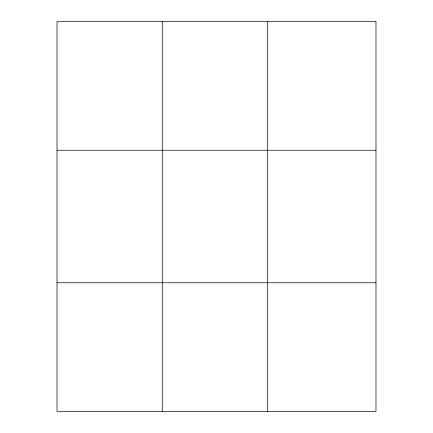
<?xml version="1.0" encoding="UTF-8"?>
<svg xmlns="http://www.w3.org/2000/svg" width="433" height="433" viewBox="0 0 433 433"><rect width="100%" height="100%" fill="white"/><g stroke="black" fill="none" stroke-linecap="round" stroke-linejoin="round"><path stroke-width="0.65" d="M162.278 21.65L162.278 411.35M267.534 21.65L267.534 411.35M57.015 150.251L375.985 150.251M57.015 282.749L375.985 282.749M375.985 21.65L375.985 411.35L57.015 411.35L57.015 21.65L375.985 21.65"/></g></svg>
